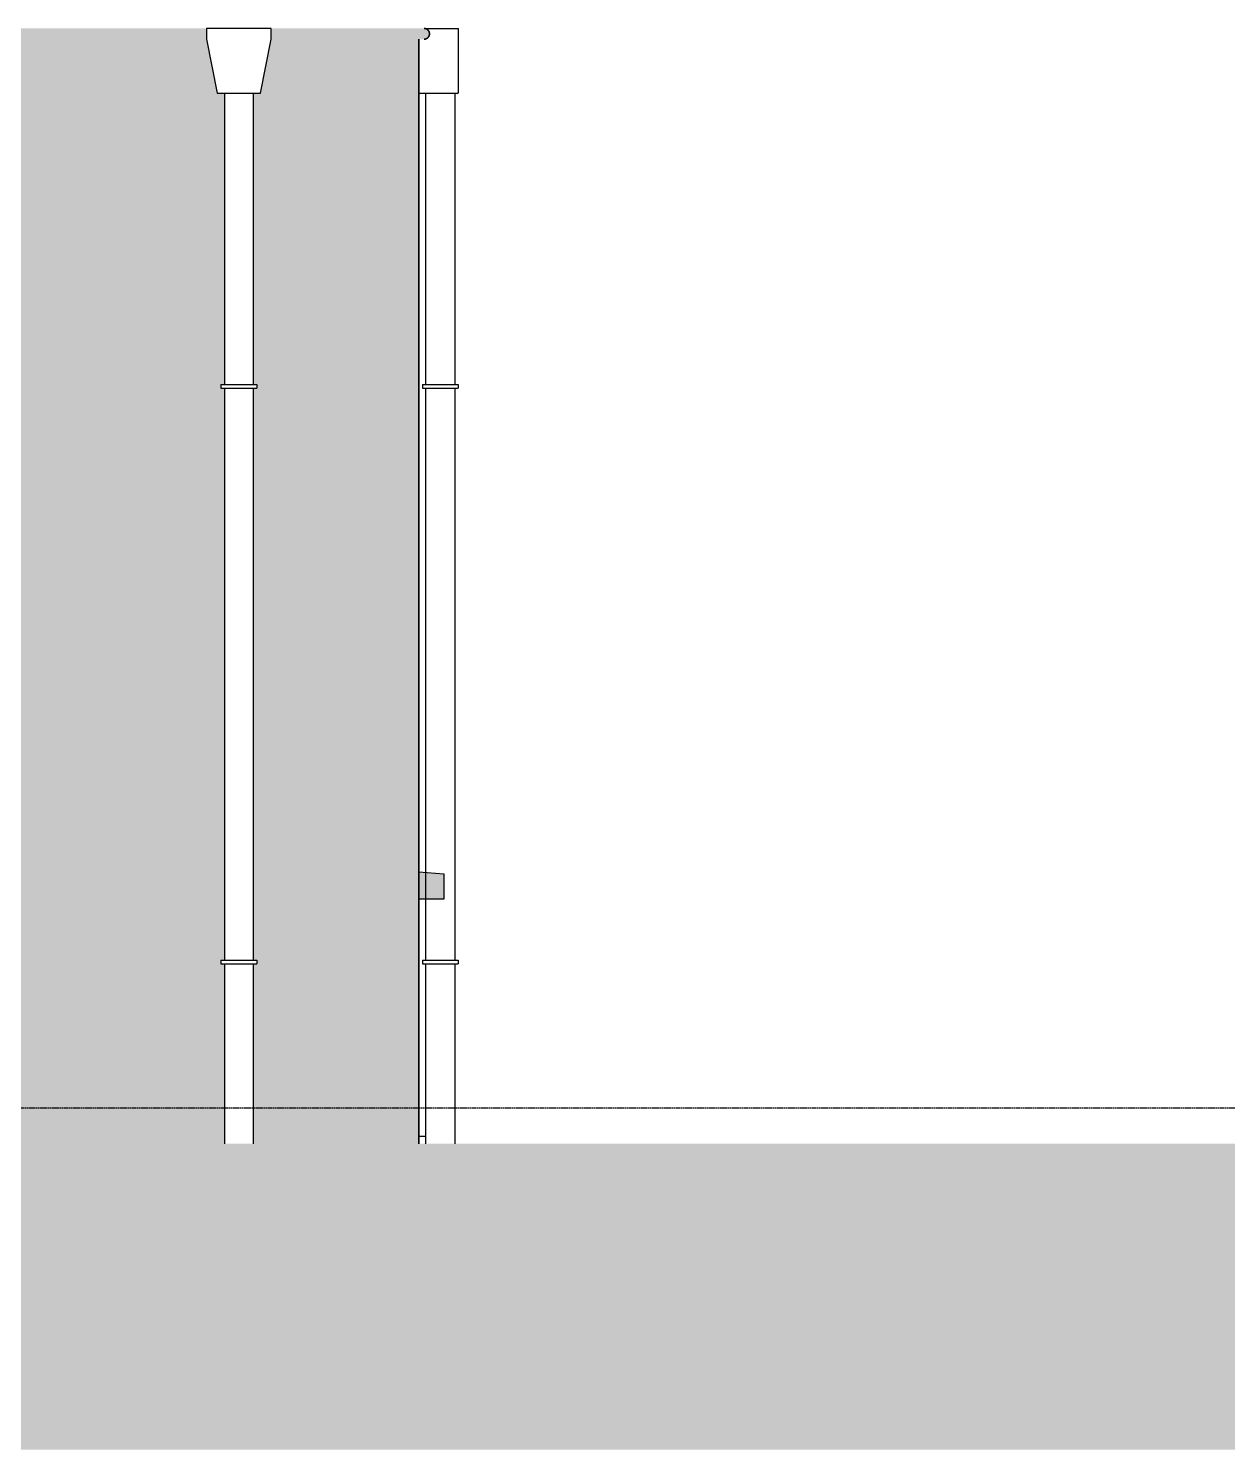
# Model space of a CAD drawing. Header units: millimetres. Extents: x -245 to 49755, y -245 to 41806.
# Drawn here: x 34017 to 35683, y 29037 to 31012 of the extents above; entities that cross this region are included whole.
import ezdxf

# ---------------------------------------------------------------- set-up
doc = ezdxf.new("R2010")
doc.units = ezdxf.units.MM
doc.linetypes.add('PUNKT2_S9', pattern=[1, 0, -1])
doc.linetypes.add('VERDECKT2_S2', pattern=[2.7, 2, -0.7])
doc.layers.add('Standard', color=7, linetype='Continuous', lineweight=25)

msp = doc.modelspace()

# ---------------------------------------------------------------- hatches: boundary and pattern name
at = {"layer": 'Standard', "linetype": 'PUNKT2_S9', "lineweight": 25}
for color, points in [(251, [(30804.2, 31012), (34264.2, 31012), (34264.2, 31012), (30804.2, 31012)]), (251, [(30804.2, 31011.9), (34264.2, 31011.9), (34264.2, 31012), (30804.2, 31012)]), (251, [(30804.2, 31011.8), (34264.2, 31011.8), (34264.2, 31011.9), (30804.2, 31011.9)]), (251, [(30804.2, 31011.7), (34264.2, 31011.7), (34264.2, 31011.8), (30804.2, 31011.8)]), (251, [(30804.2, 31011.6), (34264.2, 31011.6), (34264.2, 31011.7), (30804.2, 31011.7)]), (251, [(30804.2, 31011.4), (34264.2, 31011.4), (34264.2, 31011.6), (30804.2, 31011.6)]), (251, [(30804.2, 31011.2), (34264.2, 31011.2), (34264.2, 31011.4), (30804.2, 31011.4)]), (251, [(30804.2, 31011.1), (34264.2, 31011.1), (34264.2, 31011.2), (30804.2, 31011.2)]), (251, [(30804.2, 31010.9), (34264.2, 31010.9), (34264.2, 31011.1), (30804.2, 31011.1)]), (49, [(30804.2, 31010.6), (34264.2, 31010.6), (34264.2, 31010.9), (30804.2, 31010.9)]), (250, [(30804.2, 31010.4), (34264.2, 31010.4), (34264.2, 31010.6), (30804.2, 31010.6)]), (250, [(30804.2, 31010.1), (34264.2, 31010.1), (34264.2, 31010.4), (30804.2, 31010.4)]), (250, [(30804.2, 31009.9), (34264.2, 31009.9), (34264.2, 31010.1), (30804.2, 31010.1)]), (250, [(30804.2, 31009.6), (34264.2, 31009.6), (34264.2, 31009.9), (30804.2, 31009.9)]), (250, [(30804.2, 31009.3), (34264.2, 31009.3), (34264.2, 31009.6), (30804.2, 31009.6)]), (250, [(30804.2, 31009), (34264.2, 31009), (34264.2, 31009.3), (30804.2, 31009.3)]), (250, [(30804.2, 31008.6), (34264.2, 31008.6), (34264.2, 31009), (30804.2, 31009)]), (250, [(30804.2, 31008.3), (34264.2, 31008.3), (34264.2, 31008.6), (30804.2, 31008.6)]), (250, [(30804.2, 31008), (34264.2, 31008), (34264.2, 31008.3), (30804.2, 31008.3)]), (250, [(30804.2, 31007.6), (34264.2, 31007.6), (34264.2, 31008), (30804.2, 31008)]), (250, [(30804.2, 31007.2), (34264.2, 31007.2), (34264.2, 31007.6), (30804.2, 31007.6)]), (8, [(34566.7, 31012.1), (34354.2, 31012.1), (34567.1, 31012.1)]), (8, [(34567.1, 31012.1), (34354.2, 31012.1), (34567.4, 31012)]), (251, [(34567.4, 31012), (34354.2, 31012), (34354.2, 31012), (34567.8, 31012)]), (251, [(34567.8, 31012), (34354.2, 31012), (34354.2, 31011.9), (34568.2, 31011.9)]), (251, [(34568.2, 31011.9), (34354.2, 31011.9), (34354.2, 31011.8), (34568.6, 31011.8)]), (251, [(34568.6, 31011.8), (34354.2, 31011.8), (34354.2, 31011.7), (34569, 31011.7)]), (251, [(34569, 31011.7), (34354.2, 31011.7), (34354.2, 31011.6), (34569.3, 31011.6)]), (251, [(34569.3, 31011.6), (34354.2, 31011.6), (34354.2, 31011.4), (34569.7, 31011.4)]), (251, [(34569.7, 31011.4), (34354.2, 31011.4), (34354.2, 31011.2), (34570.1, 31011.2)]), (251, [(34570.1, 31011.2), (34354.2, 31011.2), (34354.2, 31011.1), (34570.4, 31011.1)]), (251, [(34570.4, 31011.1), (34354.2, 31011.1), (34354.2, 31010.9), (34570.7, 31010.9)]), (49, [(34570.7, 31010.9), (34354.2, 31010.9), (34354.2, 31010.6), (34571.1, 31010.6)]), (250, [(34571.1, 31010.6), (34354.2, 31010.6), (34354.2, 31010.4), (34571.4, 31010.4)]), (250, [(34571.4, 31010.4), (34354.2, 31010.4), (34354.2, 31010.1), (34571.7, 31010.1)]), (250, [(34571.7, 31010.1), (34354.2, 31010.1), (34354.2, 31009.9), (34572, 31009.9)]), (250, [(34572, 31009.9), (34354.2, 31009.9), (34354.2, 31009.6), (34572.2, 31009.6)]), (250, [(34572.2, 31009.6), (34354.2, 31009.6), (34354.2, 31009.3), (34572.5, 31009.3)]), (250, [(34572.5, 31009.3), (34354.2, 31009.3), (34354.2, 31009), (34572.7, 31009)]), (250, [(34572.7, 31009), (34354.2, 31009), (34354.2, 31008.6), (34572.9, 31008.6)]), (250, [(34572.9, 31008.6), (34354.2, 31008.6), (34354.2, 31008.3), (34573.2, 31008.3)]), (250, [(34573.2, 31008.3), (34354.2, 31008.3), (34354.2, 31008), (34573.3, 31008)]), (250, [(34573.3, 31008), (34354.2, 31008), (34354.2, 31007.6), (34573.5, 31007.6)]), (250, [(34573.5, 31007.6), (34354.2, 31007.6), (34354.2, 31007.2), (34573.7, 31007.2)]), (250, [(30804.2, 31006.9), (34264.2, 31006.9), (34264.2, 31007.2), (30804.2, 31007.2)]), (250, [(30804.2, 31006.5), (34264.2, 31006.5), (34264.2, 31006.9), (30804.2, 31006.9)]), (250, [(30804.2, 31006.1), (34264.2, 31006.1), (34264.2, 31006.5), (30804.2, 31006.5)]), (250, [(30804.2, 31005.7), (34264.2, 31005.7), (34264.2, 31006.1), (30804.2, 31006.1)]), (250, [(30804.2, 31005.3), (34264.2, 31005.3), (34264.2, 31005.7), (30804.2, 31005.7)]), (250, [(30804.2, 31005), (34264.2, 31005), (34264.2, 31005.3), (30804.2, 31005.3)]), (250, [(30804.2, 31004.6), (34264.2, 31004.6), (34264.2, 31005), (30804.2, 31005)]), (250, [(30804.2, 31004.2), (34264.2, 31004.2), (34264.2, 31004.6), (30804.2, 31004.6)]), (250, [(30804.2, 31003.8), (34264.2, 31003.8), (34264.2, 31004.2), (30804.2, 31004.2)]), (250, [(30804.2, 31003.4), (34264.2, 31003.4), (34264.2, 31003.8), (30804.2, 31003.8)]), (250, [(30804.2, 31003), (34264.2, 31003), (34264.2, 31003.4), (30804.2, 31003.4)]), (250, [(30804.2, 31002.6), (34264.2, 31002.6), (34264.2, 31003), (30804.2, 31003)]), (250, [(30804.2, 31002.2), (34264.2, 31002.2), (34264.2, 31002.6), (30804.2, 31002.6)]), (250, [(30804.2, 31001.9), (34264.2, 31001.9), (34264.2, 31002.2), (30804.2, 31002.2)]), (250, [(30804.2, 31001.5), (34264.2, 31001.5), (34264.2, 31001.9), (30804.2, 31001.9)]), (250, [(30804.2, 31001.2), (34264.2, 31001.2), (34264.2, 31001.5), (30804.2, 31001.5)]), (250, [(30804.2, 31000.8), (34264.2, 31000.8), (34264.2, 31001.2), (30804.2, 31001.2)]), (250, [(30804.2, 31000.5), (34264.2, 31000.5), (34264.2, 31000.8), (30804.2, 31000.8)]), (250, [(30804.2, 31000.2), (34264.2, 31000.2), (34264.2, 31000.5), (30804.2, 31000.5)]), (250, [(30804.2, 30999.8), (34264.2, 30999.8), (34264.2, 31000.2), (30804.2, 31000.2)]), (250, [(30804.2, 30999.5), (34264.2, 30999.5), (34264.2, 30999.8), (30804.2, 30999.8)]), (250, [(30804.2, 30999.3), (34264.2, 30999.3), (34264.2, 30999.5), (30804.2, 30999.5)]), (250, [(30804.2, 30999), (34264.2, 30999), (34264.2, 30999.3), (30804.2, 30999.3)]), (250, [(30804.2, 30998.7), (34264.2, 30998.7), (34264.2, 30999), (30804.2, 30999)]), (250, [(30804.2, 30998.5), (34264.2, 30998.5), (34264.2, 30998.7), (30804.2, 30998.7)]), (250, [(30804.2, 30998.3), (34264.2, 30998.3), (34264.2, 30998.5), (30804.2, 30998.5)]), (250, [(30804.2, 30998.1), (34264.2, 30998.1), (34264.2, 30998.3), (30804.2, 30998.3)]), (250, [(30804.2, 30997.9), (34264.2, 30997.9), (34264.2, 30998.1), (30804.2, 30998.1)]), (250, [(30804.2, 30997.7), (34264.2, 30997.7), (34264.2, 30997.9), (30804.2, 30997.9)]), (250, [(30804.2, 30997.6), (34264.2, 30997.6), (34264.2, 30997.7), (30804.2, 30997.7)]), (250, [(30804.2, 30997.4), (34264.2, 30997.4), (34264.2, 30997.6), (30804.2, 30997.6)]), (250, [(30804.2, 30997.3), (34264.2, 30997.3), (34264.2, 30997.4), (30804.2, 30997.4)]), (250, [(30804.2, 30997.2), (34264.2, 30997.2), (34264.2, 30997.3), (30804.2, 30997.3)]), (250, [(30804.2, 30997.1), (34264.2, 30997.1), (34264.2, 30997.2), (30804.2, 30997.2)]), (250, [(30804.2, 30997.2), (34264.2, 30997.2), (34264.2, 30997.2), (30804.2, 30997.2)]), (250, [(34573.7, 31007.2), (34354.2, 31007.2), (34354.2, 31006.9), (34573.8, 31006.9)]), (250, [(34573.8, 31006.9), (34354.2, 31006.9), (34354.2, 31006.5), (34573.9, 31006.5)]), (250, [(34573.9, 31006.5), (34354.2, 31006.5), (34354.2, 31006.1), (34574, 31006.1)]), (250, [(34574, 31006.1), (34354.2, 31006.1), (34354.2, 31005.7), (34574.1, 31005.7)]), (250, [(34574.1, 31005.7), (34354.2, 31005.7), (34354.2, 31005.3), (34574.1, 31005.3)]), (250, [(34574.1, 31005.3), (34354.2, 31005.3), (34354.2, 31005), (34574.1, 31005)]), (250, [(34574.1, 31005), (34354.2, 31005), (34354.2, 31004.6), (34574.2, 31004.6)]), (250, [(34574.2, 31004.6), (34354.2, 31004.6), (34354.2, 31004.2), (34574.1, 31004.2)]), (250, [(34574.1, 31004.2), (34354.2, 31004.2), (34354.2, 31003.8), (34574.1, 31003.8)]), (250, [(34574.1, 31003.8), (34354.2, 31003.8), (34354.2, 31003.4), (34574.1, 31003.4)]), (250, [(34574.1, 31003.4), (34354.2, 31003.4), (34354.2, 31003), (34574, 31003)]), (250, [(34574, 31003), (34354.2, 31003), (34354.2, 31002.6), (34573.9, 31002.6)]), (250, [(34573.9, 31002.6), (34354.2, 31002.6), (34354.2, 31002.2), (34573.8, 31002.2)]), (250, [(34573.8, 31002.2), (34354.2, 31002.2), (34354.2, 31001.9), (34573.7, 31001.9)]), (250, [(34573.7, 31001.9), (34354.2, 31001.9), (34354.2, 31001.5), (34573.5, 31001.5)]), (250, [(34573.5, 31001.5), (34354.2, 31001.5), (34354.2, 31001.2), (34573.3, 31001.2)]), (250, [(34573.3, 31001.2), (34354.2, 31001.2), (34354.2, 31000.8), (34573.2, 31000.8)]), (250, [(34573.2, 31000.8), (34354.2, 31000.8), (34354.2, 31000.5), (34572.9, 31000.5)]), (250, [(34572.9, 31000.5), (34354.2, 31000.5), (34354.2, 31000.2), (34572.7, 31000.2)]), (250, [(34572.7, 31000.2), (34354.2, 31000.2), (34354.2, 30999.8), (34572.5, 30999.8)]), (250, [(34572.5, 30999.8), (34354.2, 30999.8), (34354.2, 30999.5), (34572.2, 30999.5)]), (250, [(34572.2, 30999.5), (34354.2, 30999.5), (34354.2, 30999.3), (34572, 30999.3)]), (250, [(34572, 30999.3), (34354.2, 30999.3), (34354.2, 30999), (34571.7, 30999)]), (250, [(34571.7, 30999), (34354.2, 30999), (34354.2, 30998.7), (34571.4, 30998.7)]), (250, [(34571.4, 30998.7), (34354.2, 30998.7), (34354.2, 30998.5), (34571.1, 30998.5)]), (250, [(34571.1, 30998.5), (34354.2, 30998.5), (34354.2, 30998.3), (34570.7, 30998.3)]), (250, [(34570.7, 30998.3), (34354.2, 30998.3), (34354.2, 30998.1), (34570.4, 30998.1)]), (250, [(34570.4, 30998.1), (34354.2, 30998.1), (34354.2, 30997.9), (34570.1, 30997.9)]), (250, [(34570.1, 30997.9), (34354.2, 30997.9), (34354.2, 30997.7), (34569.7, 30997.7)]), (250, [(34569.7, 30997.7), (34354.2, 30997.7), (34354.2, 30997.6), (34569.3, 30997.6)]), (250, [(34569.3, 30997.6), (34354.2, 30997.6), (34354.2, 30997.4), (34569, 30997.4)]), (250, [(34569, 30997.4), (34354.2, 30997.4), (34354.2, 30997.3), (34568.6, 30997.3)]), (250, [(34568.6, 30997.3), (34354.2, 30997.3), (34354.2, 30997.2), (34568.2, 30997.2)]), (250, [(34567.8, 30997.2), (34354.2, 30997.2), (34354.2, 30997.1), (34567.4, 30997.1)]), (250, [(34568.2, 30997.2), (34354.2, 30997.2), (34354.2, 30997.2), (34567.8, 30997.2)]), (250, [(34567.1, 30997.1), (34354.2, 30997.1), (34566.7, 30997.1)]), (250, [(34567.4, 30997.1), (34354.2, 30997.1), (34567.1, 30997.1)])]:
    msp.add_hatch(color=color, dxfattribs=at).paths.add_polyline_path(points)
h = msp.add_hatch(color=251, dxfattribs=at)
h.paths.add_polyline_path([(34559.2, 30998.5), (34354.2, 30998.5), (34354.2, 30997.1), (34339.2, 30922.1), (34329.1, 30922.1), (34329.1, 30517.1), (34334.1, 30517.1), (34334.1, 30512.1), (34329.1, 30512.1), (34329.1, 29717.1), (34334.1, 29717.1), (34334.1, 29712.1), (34329.1, 29712.1), (34329.1, 29462.1), (34559.2, 29462.1)])
h.paths.add_polyline_path([(34264.2, 30997.1), (34264.2, 30998.5), (30804.2, 30998.5), (30804.2, 30997.1), (30789.2, 30922.1), (30779.2, 30922.1), (30779.2, 30517.1), (30784.2, 30517.1), (30784.2, 30512.1), (30779.2, 30512.1), (30779.2, 29717.1), (30784.2, 29717.1), (30784.2, 29712.1), (30779.2, 29712.1), (30779.2, 29462.1), (34289.1, 29462.1), (34289.1, 29712.1), (34284.1, 29712.1), (34284.1, 29717.1), (34289.1, 29717.1), (34289.1, 30512.1), (34284.1, 30512.1), (34284.1, 30517.1), (34289.1, 30517.1), (34289.1, 30922.1), (34279.2, 30922.1)])
h.paths.add_polyline_path([(30951.5, 29512.1), (30951.5, 30712.1), (31468.5, 30712.1), (31468.5, 29512.1)], flags=16)
h.paths.add_polyline_path([(34004.2, 29512.1), (32604.2, 29512.1), (32604.2, 30712.1), (34004.2, 30712.1)], flags=16)
msp.add_hatch(color=250, dxfattribs=at).paths.add_polyline_path([(34594.2, 29837.1), (34594.2, 29802.1), (34559.2, 29802.1), (34559.2, 29839.8)], flags=16)
at = {"layer": 'Standard', "linetype": 'PUNKT2_S9', "lineweight": -3}
h = msp.add_hatch(color=0, dxfattribs=at)
h.paths.add_polyline_path([(29369.3, 29271.5), (29383.8, 29274.1), (29391.2, 29278.6), (29396.8, 29285.8), (29400.2, 29294.9), (29401.5, 29306.4), (29399.9, 29319), (29395.2, 29328.7), (29387.9, 29335.9), (29377.9, 29339.6), (29366.6, 29340.4), (29344.1, 29340.5), (29308, 29340.5), (29308, 29270.7), (29342.2, 29270.7)])
h.paths.add_polyline_path([(28217.8, 29220.9), (28280.3, 29220.9), (28248.7, 29322.9)])
h.paths.add_polyline_path([(35759.2, 29462.1), (23959.2, 29462.1), (23959.2, 29037.1), (35759.2, 29037.1)])
h.paths.add_polyline_path([(30544.9, 29158.4), (30544.9, 29112.1), (30383.6, 29112.1), (30383.6, 29384.8), (30429.9, 29384.8), (30429.9, 29158.4)], flags=16)
h.paths.add_polyline_path([(30338.8, 29387.1), (30338.8, 29340.5), (30215.1, 29340.5), (30215.1, 29279.6), (30330.2, 29279.6), (30330.2, 29233.2), (30215.1, 29233.2), (30215.1, 29158.4), (30343.1, 29158.4), (30343.1, 29112.1), (30168.8, 29112.1), (30168.8, 29387.1)], flags=16)
h.paths.add_polyline_path([(29982, 29387.1), (30040, 29183.5), (30096.1, 29387.1), (30145.3, 29387.1), (30063.2, 29112.1), (30013.8, 29112.1), (29931.9, 29387.1)], flags=16)
h.paths.add_polyline_path([(29916.1, 29112.1), (29741.8, 29112.1), (29741.8, 29387.1), (29911.7, 29387.1), (29911.7, 29340.5), (29788, 29340.5), (29788, 29279.6), (29903.1, 29279.6), (29903.1, 29233.2), (29788, 29233.2), (29788, 29158.4), (29916.1, 29158.4)], flags=16)
h.paths.add_polyline_path([(29599.4, 29213.2), (29599.4, 29259.5), (29699.1, 29259.5), (29699.1, 29150), (29681.3, 29134), (29656.9, 29120.1), (29629.2, 29110.5), (29601.1, 29107.4), (29567.5, 29111.9), (29538.4, 29125.4), (29514.9, 29147.5), (29498.2, 29177.1), (29488.1, 29212.4), (29484.8, 29250.5), (29488.5, 29291), (29499.8, 29326.8), (29518.2, 29356.3), (29543.7, 29378.1), (29568.4, 29388.4), (29598.6, 29391.7), (29636.6, 29386.3), (29665.2, 29370.2), (29685, 29344.7), (29696.1, 29310.9), (29650.2, 29300.6), (29643.1, 29318.8), (29631.9, 29332.5), (29616.8, 29341.3), (29598.6, 29344.3), (29571.4, 29338.5), (29550.3, 29321.2), (29537, 29292.5), (29532.4, 29252.8), (29537, 29210), (29550.6, 29179.2), (29571.6, 29161), (29598.1, 29154.8), (29612.6, 29156.5), (29627.2, 29161.6), (29640.8, 29169.3), (29652.4, 29178.3), (29652.4, 29213.2)], flags=16)
h.paths.add_polyline_path([(29261.7, 29387.1), (29359.1, 29387.1), (29390.8, 29385.2), (29412.4, 29379.5), (29427.4, 29369.4), (29439.1, 29353.3), (29446.6, 29333), (29449.1, 29310), (29445.4, 29281.6), (29434, 29258.8), (29415.1, 29242.4), (29388.6, 29233.4), (29402.4, 29222.4), (29413.3, 29210.4), (29424.9, 29192.9), (29439.8, 29165.7), (29467.7, 29112.1), (29412.4, 29112.1), (29378.9, 29171.9), (29364, 29198), (29354.6, 29212.3), (29347.8, 29219.4), (29340.7, 29223.7), (29331.1, 29226.1), (29317.4, 29226.9), (29308, 29226.9), (29308, 29112.1), (29261.7, 29112.1)], flags=16)
h.paths.add_polyline_path([(29209.4, 29233.2), (29094.3, 29233.2), (29094.3, 29158.4), (29222.3, 29158.4), (29222.3, 29112.1), (29048, 29112.1), (29048, 29387.1), (29217.9, 29387.1), (29217.9, 29340.5), (29094.3, 29340.5), (29094.3, 29279.6), (29209.4, 29279.6)], flags=16)
h.paths.add_polyline_path([(28836, 29340.5), (28836, 29387.1), (29018.2, 29387.1), (29018.2, 29340.5), (28950.3, 29340.5), (28950.3, 29112.1), (28904, 29112.1), (28904, 29340.5)], flags=16)
h.paths.add_polyline_path([(28804.6, 29112.1), (28758.3, 29112.1), (28758.3, 29232.3), (28667.7, 29232.3), (28667.7, 29112.1), (28621.4, 29112.1), (28621.4, 29387.1), (28667.7, 29387.1), (28667.7, 29278.8), (28758.3, 29278.8), (28758.3, 29387.1), (28804.6, 29387.1)], flags=16)
h.paths.add_polyline_path([(28444.8, 29116.7), (28411.3, 29144.7), (28389.3, 29189.2), (28381.9, 29247.1), (28389.3, 29308.1), (28411.5, 29353.6), (28445.7, 29382.2), (28489.2, 29391.7), (28527.3, 29384.3), (28557.5, 29361.9), (28571.1, 29340.4), (28580.9, 29311.3), (28535.1, 29298.1), (28528.9, 29317.3), (28518.1, 29331.9), (28503.8, 29341.1), (28486.8, 29344.3), (28463.7, 29338.8), (28445.4, 29322.3), (28433.5, 29293.7), (28429.6, 29251.3), (28433.5, 29206.6), (28445.3, 29177), (28463.2, 29160.3), (28485.9, 29154.8), (28503.1, 29158.4), (28517.6, 29168.9), (28529, 29186.9), (28536.7, 29213.2), (28581.5, 29196.1), (28567.8, 29156.9), (28547.2, 29129.1), (28520, 29112.8), (28486.4, 29107.4)], flags=16)
h.paths.add_polyline_path([(28315.2, 29112.1), (28295.2, 29174.5), (28203.6, 29174.5), (28184.6, 29112.1), (28135.6, 29112.1), (28224.8, 29387.1), (28273.8, 29387.1), (28365.5, 29112.1)], flags=16)

# ---------------------------------------------------------------- linework, layer by layer
at = {"layer": 'Standard', "color": 7, "linetype": 'Continuous', "lineweight": -3}
for p, q in [((34264.2, 31012.1), (34264.2, 30997.1)), ((34354.2, 31012.1), (34264.2, 31012.1)), ((34354.2, 30997.1), (34354.2, 31012.1)), ((34566.7, 31012.1), (34614.2, 31012.1)), ((34614.2, 31012.1), (34614.2, 30997.1)), ((34264.2, 30997.1), (34279.2, 30922.1)), ((34339.2, 30922.1), (34354.2, 30997.1)), ((34614.2, 30997.1), (34614.2, 30922.1)), ((34279.2, 30922.1), (34339.2, 30922.1)), ((34289.1, 30922.1), (34289.1, 30517.1)), ((34329.1, 30922.1), (34329.1, 30517.1)), ((34559.2, 30922.1), (34614.2, 30922.1)), ((34569.2, 30517.1), (34569.2, 30922.1)), ((34609.2, 30922.1), (34609.2, 30517.1)), ((34284.1, 30517.1), (34284.1, 30512.1)), ((34284.2, 30517.1), (34284.2, 30517.1)), ((34284.2, 30517.1), (34284.4, 30517.1)), ((34284.4, 30517.1), (34284.5, 30517.1)), ((34284.5, 30517.1), (34284.7, 30517.1)), ((34284.7, 30517.1), (34285, 30517.1)), ((34285, 30517.1), (34285.3, 30517.1)), ((34285.3, 30517.1), (34285.7, 30517.1)), ((34285.7, 30517.1), (34286, 30517.1)), ((34286, 30517.1), (34286.5, 30517.1)), ((34286.5, 30517.1), (34287, 30517.1)), ((34287, 30517.1), (34287.5, 30517.1)), ((34287.5, 30517.1), (34288.1, 30517.1)), ((34288.1, 30517.1), (34288.7, 30517.1)), ((34288.7, 30517.1), (34289.3, 30517.1)), ((34289.3, 30517.1), (34290, 30517.1)), ((34290, 30517.1), (34290.7, 30517.1)), ((34290.7, 30517.1), (34291.5, 30517.1)), ((34291.5, 30517.1), (34292.3, 30517.1)), ((34292.3, 30517.1), (34293.1, 30517.1)), ((34293.1, 30517.1), (34293.9, 30517.1)), ((34293.9, 30517.1), (34294.8, 30517.1)), ((34294.8, 30517.1), (34295.7, 30517.1)), ((34295.7, 30517.1), (34296.6, 30517.1)), ((34296.6, 30517.1), (34297.6, 30517.1)), ((34297.6, 30517.1), (34298.6, 30517.1)), ((34298.6, 30517.1), (34299.6, 30517.1)), ((34299.6, 30517.1), (34300.6, 30517.1)), ((34300.6, 30517.1), (34301.6, 30517.1)), ((34301.6, 30517.1), (34302.7, 30517.1)), ((34302.7, 30517.1), (34303.7, 30517.1)), ((34303.7, 30517.1), (34304.8, 30517.1)), ((34304.8, 30517.1), (34305.9, 30517.1)), ((34305.9, 30517.1), (34307, 30517.1)), ((34307, 30517.1), (34308.1, 30517.1)), ((34308.1, 30517.1), (34309.1, 30517.1)), ((34309.1, 30517.1), (34310.2, 30517.1)), ((34310.2, 30517.1), (34311.3, 30517.1)), ((34311.3, 30517.1), (34312.4, 30517.1)), ((34312.4, 30517.1), (34313.5, 30517.1)), ((34313.5, 30517.1), (34314.6, 30517.1)), ((34314.6, 30517.1), (34315.6, 30517.1)), ((34315.6, 30517.1), (34316.7, 30517.1)), ((34316.7, 30517.1), (34317.7, 30517.1)), ((34317.7, 30517.1), (34318.7, 30517.1)), ((34318.7, 30517.1), (34319.7, 30517.1)), ((34319.7, 30517.1), (34320.7, 30517.1)), ((34320.7, 30517.1), (34321.6, 30517.1)), ((34321.6, 30517.1), (34322.6, 30517.1)), ((34322.6, 30517.1), (34323.5, 30517.1)), ((34323.5, 30517.1), (34324.4, 30517.1)), ((34324.4, 30517.1), (34325.2, 30517.1)), ((34325.2, 30517.1), (34326, 30517.1)), ((34326, 30517.1), (34326.8, 30517.1)), ((34326.8, 30517.1), (34327.6, 30517.1)), ((34327.6, 30517.1), (34328.3, 30517.1)), ((34328.3, 30517.1), (34329, 30517.1)), ((34329, 30517.1), (34329.6, 30517.1)), ((34329.6, 30517.1), (34330.2, 30517.1)), ((34330.2, 30517.1), (34330.8, 30517.1)), ((34330.8, 30517.1), (34331.3, 30517.1)), ((34331.3, 30517.1), (34331.8, 30517.1)), ((34331.8, 30517.1), (34332.2, 30517.1)), ((34332.2, 30517.1), (34332.6, 30517.1)), ((34332.6, 30517.1), (34333, 30517.1)), ((34333, 30517.1), (34333.3, 30517.1)), ((34333.3, 30517.1), (34333.6, 30517.1)), ((34333.6, 30517.1), (34333.8, 30517.1)), ((34333.8, 30517.1), (34333.9, 30517.1)), ((34333.9, 30517.1), (34334, 30517.1)), ((34334, 30517.1), (34334.1, 30517.1)), ((34334.1, 30517.1), (34334.1, 30512.1)), ((34564.2, 30517.1), (34564.2, 30512.1)), ((34564.2, 30517.1), (34564.3, 30517.1)), ((34564.3, 30517.1), (34564.4, 30517.1)), ((34564.4, 30517.1), (34564.5, 30517.1)), ((34564.5, 30517.1), (34564.8, 30517.1)), ((34564.8, 30517.1), (34565, 30517.1)), ((34565, 30517.1), (34565.3, 30517.1)), ((34565.3, 30517.1), (34565.7, 30517.1)), ((34565.7, 30517.1), (34566.1, 30517.1)), ((34566.1, 30517.1), (34566.5, 30517.1)), ((34566.5, 30517.1), (34567, 30517.1)), ((34567, 30517.1), (34567.5, 30517.1)), ((34567.5, 30517.1), (34568.1, 30517.1)), ((34568.1, 30517.1), (34568.7, 30517.1)), ((34568.7, 30517.1), (34569.3, 30517.1)), ((34569.3, 30517.1), (34570, 30517.1)), ((34570, 30517.1), (34570.7, 30517.1)), ((34570.7, 30517.1), (34571.5, 30517.1)), ((34571.5, 30517.1), (34572.3, 30517.1)), ((34572.3, 30517.1), (34573.1, 30517.1)), ((34573.1, 30517.1), (34573.9, 30517.1)), ((34573.9, 30517.1), (34574.8, 30517.1)), ((34574.8, 30517.1), (34575.7, 30517.1)), ((34575.7, 30517.1), (34576.7, 30517.1)), ((34576.7, 30517.1), (34577.6, 30517.1)), ((34577.6, 30517.1), (34578.6, 30517.1)), ((34578.6, 30517.1), (34579.6, 30517.1)), ((34579.6, 30517.1), (34580.6, 30517.1)), ((34580.6, 30517.1), (34581.6, 30517.1)), ((34581.6, 30517.1), (34582.7, 30517.1)), ((34582.7, 30517.1), (34583.7, 30517.1)), ((34583.7, 30517.1), (34584.8, 30517.1)), ((34584.8, 30517.1), (34585.9, 30517.1)), ((34585.9, 30517.1), (34587, 30517.1)), ((34587, 30517.1), (34588.1, 30517.1)), ((34588.1, 30517.1), (34589.2, 30517.1)), ((34589.2, 30517.1), (34590.2, 30517.1)), ((34590.2, 30517.1), (34591.3, 30517.1)), ((34591.3, 30517.1), (34592.4, 30517.1)), ((34592.4, 30517.1), (34593.5, 30517.1)), ((34593.5, 30517.1), (34594.6, 30517.1)), ((34594.6, 30517.1), (34595.6, 30517.1)), ((34595.6, 30517.1), (34596.7, 30517.1)), ((34596.7, 30517.1), (34597.7, 30517.1)), ((34597.7, 30517.1), (34598.7, 30517.1)), ((34598.7, 30517.1), (34599.7, 30517.1)), ((34599.7, 30517.1), (34600.7, 30517.1)), ((34600.7, 30517.1), (34601.7, 30517.1)), ((34601.7, 30517.1), (34602.6, 30517.1)), ((34602.6, 30517.1), (34603.5, 30517.1)), ((34603.5, 30517.1), (34604.4, 30517.1)), ((34604.4, 30517.1), (34605.2, 30517.1)), ((34605.2, 30517.1), (34606, 30517.1)), ((34606, 30517.1), (34606.8, 30517.1)), ((34606.8, 30517.1), (34607.6, 30517.1)), ((34607.6, 30517.1), (34608.3, 30517.1)), ((34608.3, 30517.1), (34609, 30517.1)), ((34609, 30517.1), (34609.6, 30517.1)), ((34609.6, 30517.1), (34610.2, 30517.1)), ((34610.2, 30517.1), (34610.8, 30517.1)), ((34610.8, 30517.1), (34611.3, 30517.1)), ((34611.3, 30517.1), (34611.8, 30517.1)), ((34611.8, 30517.1), (34612.3, 30517.1)), ((34612.3, 30517.1), (34612.7, 30517.1)), ((34612.7, 30517.1), (34613, 30517.1)), ((34613, 30517.1), (34613.3, 30517.1)), ((34613.3, 30517.1), (34613.6, 30517.1)), ((34613.6, 30517.1), (34613.8, 30517.1)), ((34613.8, 30517.1), (34613.9, 30517.1)), ((34613.9, 30517.1), (34614.1, 30517.1)), ((34614.1, 30517.1), (34614.1, 30517.1)), ((34614.2, 30517.1), (34614.2, 30512.1)), ((34284.2, 30512.1), (34284.2, 30512.1)), ((34284.2, 30512.1), (34284.4, 30512.1)), ((34284.4, 30512.1), (34284.5, 30512.1)), ((34284.5, 30512.1), (34284.7, 30512.1)), ((34284.7, 30512.1), (34285, 30512.1)), ((34285, 30512.1), (34285.3, 30512.1)), ((34285.3, 30512.1), (34285.7, 30512.1)), ((34285.7, 30512.1), (34286, 30512.1)), ((34286, 30512.1), (34286.5, 30512.1)), ((34286.5, 30512.1), (34287, 30512.1)), ((34287, 30512.1), (34287.5, 30512.1)), ((34287.5, 30512.1), (34288.1, 30512.1)), ((34288.1, 30512.1), (34288.7, 30512.1)), ((34288.7, 30512.1), (34289.3, 30512.1)), ((34289.1, 30512.1), (34289.1, 29717.1)), ((34289.3, 30512.1), (34290, 30512.1)), ((34290, 30512.1), (34290.7, 30512.1)), ((34290.7, 30512.1), (34291.5, 30512.1)), ((34291.5, 30512.1), (34292.3, 30512.1)), ((34292.3, 30512.1), (34293.1, 30512.1)), ((34293.1, 30512.1), (34293.9, 30512.1)), ((34293.9, 30512.1), (34294.8, 30512.1)), ((34294.8, 30512.1), (34295.7, 30512.1)), ((34295.7, 30512.1), (34296.6, 30512.1)), ((34296.6, 30512.1), (34297.6, 30512.1)), ((34297.6, 30512.1), (34298.6, 30512.1)), ((34298.6, 30512.1), (34299.6, 30512.1)), ((34299.6, 30512.1), (34300.6, 30512.1)), ((34300.6, 30512.1), (34301.6, 30512.1)), ((34301.6, 30512.1), (34302.7, 30512.1)), ((34302.7, 30512.1), (34303.7, 30512.1)), ((34303.7, 30512.1), (34304.8, 30512.1)), ((34304.8, 30512.1), (34305.9, 30512.1)), ((34305.9, 30512.1), (34307, 30512.1)), ((34307, 30512.1), (34308.1, 30512.1)), ((34308.1, 30512.1), (34309.1, 30512.1)), ((34309.1, 30512.1), (34310.2, 30512.1)), ((34310.2, 30512.1), (34311.3, 30512.1)), ((34311.3, 30512.1), (34312.4, 30512.1)), ((34312.4, 30512.1), (34313.5, 30512.1)), ((34313.5, 30512.1), (34314.6, 30512.1)), ((34314.6, 30512.1), (34315.6, 30512.1)), ((34315.6, 30512.1), (34316.7, 30512.1)), ((34316.7, 30512.1), (34317.7, 30512.1)), ((34317.7, 30512.1), (34318.7, 30512.1)), ((34318.7, 30512.1), (34319.7, 30512.1)), ((34319.7, 30512.1), (34320.7, 30512.1)), ((34320.7, 30512.1), (34321.6, 30512.1)), ((34321.6, 30512.1), (34322.6, 30512.1)), ((34322.6, 30512.1), (34323.5, 30512.1)), ((34323.5, 30512.1), (34324.4, 30512.1)), ((34324.4, 30512.1), (34325.2, 30512.1)), ((34325.2, 30512.1), (34326, 30512.1)), ((34326, 30512.1), (34326.8, 30512.1)), ((34326.8, 30512.1), (34327.6, 30512.1)), ((34327.6, 30512.1), (34328.3, 30512.1)), ((34328.3, 30512.1), (34329, 30512.1)), ((34329, 30512.1), (34329.6, 30512.1)), ((34329.1, 30512.1), (34329.1, 29717.1)), ((34329.6, 30512.1), (34330.2, 30512.1)), ((34330.2, 30512.1), (34330.8, 30512.1)), ((34330.8, 30512.1), (34331.3, 30512.1)), ((34331.3, 30512.1), (34331.8, 30512.1)), ((34331.8, 30512.1), (34332.2, 30512.1)), ((34332.2, 30512.1), (34332.6, 30512.1)), ((34332.6, 30512.1), (34333, 30512.1)), ((34333, 30512.1), (34333.3, 30512.1)), ((34333.3, 30512.1), (34333.6, 30512.1)), ((34333.6, 30512.1), (34333.8, 30512.1)), ((34333.8, 30512.1), (34333.9, 30512.1)), ((34333.9, 30512.1), (34334, 30512.1)), ((34334, 30512.1), (34334.1, 30512.1)), ((34564.2, 30512.1), (34564.3, 30512.1)), ((34564.3, 30512.1), (34564.4, 30512.1)), ((34564.4, 30512.1), (34564.5, 30512.1)), ((34564.5, 30512.1), (34564.8, 30512.1)), ((34564.8, 30512.1), (34565, 30512.1)), ((34565, 30512.1), (34565.3, 30512.1)), ((34565.3, 30512.1), (34565.7, 30512.1)), ((34565.7, 30512.1), (34566.1, 30512.1)), ((34566.1, 30512.1), (34566.5, 30512.1)), ((34566.5, 30512.1), (34567, 30512.1)), ((34567, 30512.1), (34567.5, 30512.1)), ((34567.5, 30512.1), (34568.1, 30512.1)), ((34568.1, 30512.1), (34568.7, 30512.1)), ((34568.7, 30512.1), (34569.3, 30512.1)), ((34569.2, 29717.1), (34569.2, 30512.1)), ((34569.3, 30512.1), (34570, 30512.1)), ((34570, 30512.1), (34570.7, 30512.1)), ((34570.7, 30512.1), (34571.5, 30512.1)), ((34571.5, 30512.1), (34572.3, 30512.1)), ((34572.3, 30512.1), (34573.1, 30512.1)), ((34573.1, 30512.1), (34573.9, 30512.1)), ((34573.9, 30512.1), (34574.8, 30512.1)), ((34574.8, 30512.1), (34575.7, 30512.1)), ((34575.7, 30512.1), (34576.7, 30512.1)), ((34576.7, 30512.1), (34577.6, 30512.1)), ((34577.6, 30512.1), (34578.6, 30512.1)), ((34578.6, 30512.1), (34579.6, 30512.1)), ((34579.6, 30512.1), (34580.6, 30512.1)), ((34580.6, 30512.1), (34581.6, 30512.1)), ((34581.6, 30512.1), (34582.7, 30512.1)), ((34582.7, 30512.1), (34583.7, 30512.1)), ((34583.7, 30512.1), (34584.8, 30512.1)), ((34584.8, 30512.1), (34585.9, 30512.1)), ((34585.9, 30512.1), (34587, 30512.1)), ((34587, 30512.1), (34588.1, 30512.1)), ((34588.1, 30512.1), (34589.2, 30512.1)), ((34589.2, 30512.1), (34590.2, 30512.1)), ((34590.2, 30512.1), (34591.3, 30512.1)), ((34591.3, 30512.1), (34592.4, 30512.1)), ((34592.4, 30512.1), (34593.5, 30512.1)), ((34593.5, 30512.1), (34594.6, 30512.1)), ((34594.6, 30512.1), (34595.6, 30512.1)), ((34595.6, 30512.1), (34596.7, 30512.1)), ((34596.7, 30512.1), (34597.7, 30512.1)), ((34597.7, 30512.1), (34598.7, 30512.1)), ((34598.7, 30512.1), (34599.7, 30512.1)), ((34599.7, 30512.1), (34600.7, 30512.1)), ((34600.7, 30512.1), (34601.7, 30512.1)), ((34601.7, 30512.1), (34602.6, 30512.1)), ((34602.6, 30512.1), (34603.5, 30512.1)), ((34603.5, 30512.1), (34604.4, 30512.1)), ((34604.4, 30512.1), (34605.2, 30512.1)), ((34605.2, 30512.1), (34606, 30512.1)), ((34606, 30512.1), (34606.8, 30512.1)), ((34606.8, 30512.1), (34607.6, 30512.1)), ((34607.6, 30512.1), (34608.3, 30512.1)), ((34608.3, 30512.1), (34609, 30512.1)), ((34609, 30512.1), (34609.6, 30512.1)), ((34609.2, 30512.1), (34609.2, 29717.1)), ((34609.6, 30512.1), (34610.2, 30512.1)), ((34610.2, 30512.1), (34610.8, 30512.1)), ((34610.8, 30512.1), (34611.3, 30512.1)), ((34611.3, 30512.1), (34611.8, 30512.1)), ((34611.8, 30512.1), (34612.3, 30512.1)), ((34612.3, 30512.1), (34612.7, 30512.1)), ((34612.7, 30512.1), (34613, 30512.1)), ((34613, 30512.1), (34613.3, 30512.1)), ((34613.3, 30512.1), (34613.6, 30512.1)), ((34613.6, 30512.1), (34613.8, 30512.1)), ((34613.8, 30512.1), (34613.9, 30512.1)), ((34613.9, 30512.1), (34614.1, 30512.1)), ((34614.1, 30512.1), (34614.1, 30512.1)), ((34284.1, 29717.1), (34284.1, 29712.1)), ((34284.2, 29717.1), (34284.2, 29717.1)), ((34284.2, 29717.1), (34284.4, 29717.1)), ((34284.2, 29712.1), (34284.2, 29712.1)), ((34284.2, 29712.1), (34284.4, 29712.1)), ((34284.4, 29717.1), (34284.5, 29717.1)), ((34284.4, 29712.1), (34284.5, 29712.1)), ((34284.5, 29717.1), (34284.7, 29717.1)), ((34284.5, 29712.1), (34284.7, 29712.1)), ((34284.7, 29717.1), (34285, 29717.1)), ((34284.7, 29712.1), (34285, 29712.1)), ((34285, 29717.1), (34285.3, 29717.1)), ((34285, 29712.1), (34285.3, 29712.1)), ((34285.3, 29717.1), (34285.7, 29717.1)), ((34285.3, 29712.1), (34285.7, 29712.1)), ((34285.7, 29717.1), (34286, 29717.1)), ((34285.7, 29712.1), (34286, 29712.1)), ((34286, 29717.1), (34286.5, 29717.1)), ((34286, 29712.1), (34286.5, 29712.1)), ((34286.5, 29717.1), (34287, 29717.1)), ((34286.5, 29712.1), (34287, 29712.1)), ((34287, 29717.1), (34287.5, 29717.1)), ((34287, 29712.1), (34287.5, 29712.1)), ((34287.5, 29717.1), (34288.1, 29717.1)), ((34287.5, 29712.1), (34288.1, 29712.1)), ((34288.1, 29717.1), (34288.7, 29717.1)), ((34288.1, 29712.1), (34288.7, 29712.1)), ((34288.7, 29717.1), (34289.3, 29717.1)), ((34288.7, 29712.1), (34289.3, 29712.1)), ((34289.1, 29712.1), (34289.1, 29462.1)), ((34289.3, 29717.1), (34290, 29717.1)), ((34289.3, 29712.1), (34290, 29712.1)), ((34290, 29717.1), (34290.7, 29717.1)), ((34290, 29712.1), (34290.7, 29712.1)), ((34290.7, 29717.1), (34291.5, 29717.1)), ((34290.7, 29712.1), (34291.5, 29712.1)), ((34291.5, 29717.1), (34292.3, 29717.1)), ((34291.5, 29712.1), (34292.3, 29712.1)), ((34292.3, 29717.1), (34293.1, 29717.1)), ((34292.3, 29712.1), (34293.1, 29712.1)), ((34293.1, 29717.1), (34293.9, 29717.1)), ((34293.1, 29712.1), (34293.9, 29712.1)), ((34293.9, 29717.1), (34294.8, 29717.1)), ((34293.9, 29712.1), (34294.8, 29712.1)), ((34294.8, 29717.1), (34295.7, 29717.1)), ((34294.8, 29712.1), (34295.7, 29712.1)), ((34295.7, 29717.1), (34296.6, 29717.1)), ((34295.7, 29712.1), (34296.6, 29712.1)), ((34296.6, 29717.1), (34297.6, 29717.1)), ((34296.6, 29712.1), (34297.6, 29712.1)), ((34297.6, 29717.1), (34298.6, 29717.1)), ((34297.6, 29712.1), (34298.6, 29712.1)), ((34298.6, 29717.1), (34299.6, 29717.1)), ((34298.6, 29712.1), (34299.6, 29712.1)), ((34299.6, 29717.1), (34300.6, 29717.1)), ((34299.6, 29712.1), (34300.6, 29712.1)), ((34300.6, 29717.1), (34301.6, 29717.1)), ((34300.6, 29712.1), (34301.6, 29712.1)), ((34301.6, 29717.1), (34302.7, 29717.1)), ((34301.6, 29712.1), (34302.7, 29712.1)), ((34302.7, 29717.1), (34303.7, 29717.1)), ((34302.7, 29712.1), (34303.7, 29712.1)), ((34303.7, 29717.1), (34304.8, 29717.1)), ((34303.7, 29712.1), (34304.8, 29712.1)), ((34304.8, 29717.1), (34305.9, 29717.1)), ((34304.8, 29712.1), (34305.9, 29712.1)), ((34305.9, 29717.1), (34307, 29717.1)), ((34305.9, 29712.1), (34307, 29712.1)), ((34307, 29717.1), (34308.1, 29717.1)), ((34307, 29712.1), (34308.1, 29712.1)), ((34308.1, 29717.1), (34309.1, 29717.1)), ((34308.1, 29712.1), (34309.1, 29712.1)), ((34309.1, 29717.1), (34310.2, 29717.1)), ((34309.1, 29712.1), (34310.2, 29712.1)), ((34310.2, 29717.1), (34311.3, 29717.1)), ((34310.2, 29712.1), (34311.3, 29712.1)), ((34311.3, 29717.1), (34312.4, 29717.1)), ((34311.3, 29712.1), (34312.4, 29712.1)), ((34312.4, 29717.1), (34313.5, 29717.1)), ((34312.4, 29712.1), (34313.5, 29712.1)), ((34313.5, 29717.1), (34314.6, 29717.1)), ((34313.5, 29712.1), (34314.6, 29712.1)), ((34314.6, 29717.1), (34315.6, 29717.1)), ((34314.6, 29712.1), (34315.6, 29712.1)), ((34315.6, 29717.1), (34316.7, 29717.1)), ((34315.6, 29712.1), (34316.7, 29712.1)), ((34316.7, 29717.1), (34317.7, 29717.1)), ((34316.7, 29712.1), (34317.7, 29712.1)), ((34317.7, 29717.1), (34318.7, 29717.1)), ((34317.7, 29712.1), (34318.7, 29712.1)), ((34318.7, 29717.1), (34319.7, 29717.1)), ((34318.7, 29712.1), (34319.7, 29712.1)), ((34319.7, 29717.1), (34320.7, 29717.1)), ((34319.7, 29712.1), (34320.7, 29712.1)), ((34320.7, 29717.1), (34321.6, 29717.1)), ((34320.7, 29712.1), (34321.6, 29712.1)), ((34321.6, 29717.1), (34322.6, 29717.1)), ((34321.6, 29712.1), (34322.6, 29712.1)), ((34322.6, 29717.1), (34323.5, 29717.1)), ((34322.6, 29712.1), (34323.5, 29712.1)), ((34323.5, 29717.1), (34324.4, 29717.1)), ((34323.5, 29712.1), (34324.4, 29712.1)), ((34324.4, 29717.1), (34325.2, 29717.1)), ((34324.4, 29712.1), (34325.2, 29712.1)), ((34325.2, 29717.1), (34326, 29717.1)), ((34325.2, 29712.1), (34326, 29712.1)), ((34326, 29717.1), (34326.8, 29717.1)), ((34326, 29712.1), (34326.8, 29712.1)), ((34326.8, 29717.1), (34327.6, 29717.1)), ((34326.8, 29712.1), (34327.6, 29712.1)), ((34327.6, 29717.1), (34328.3, 29717.1)), ((34327.6, 29712.1), (34328.3, 29712.1)), ((34328.3, 29717.1), (34329, 29717.1)), ((34328.3, 29712.1), (34329, 29712.1)), ((34329, 29717.1), (34329.6, 29717.1)), ((34329, 29712.1), (34329.6, 29712.1)), ((34329.1, 29712.1), (34329.1, 29462.1)), ((34329.6, 29717.1), (34330.2, 29717.1)), ((34329.6, 29712.1), (34330.2, 29712.1)), ((34330.2, 29717.1), (34330.8, 29717.1)), ((34330.2, 29712.1), (34330.8, 29712.1)), ((34330.8, 29717.1), (34331.3, 29717.1)), ((34330.8, 29712.1), (34331.3, 29712.1)), ((34331.3, 29717.1), (34331.8, 29717.1)), ((34331.3, 29712.1), (34331.8, 29712.1)), ((34331.8, 29717.1), (34332.2, 29717.1)), ((34331.8, 29712.1), (34332.2, 29712.1)), ((34332.2, 29717.1), (34332.6, 29717.1)), ((34332.2, 29712.1), (34332.6, 29712.1)), ((34332.6, 29717.1), (34333, 29717.1)), ((34332.6, 29712.1), (34333, 29712.1)), ((34333, 29717.1), (34333.3, 29717.1)), ((34333, 29712.1), (34333.3, 29712.1)), ((34333.3, 29717.1), (34333.6, 29717.1)), ((34333.3, 29712.1), (34333.6, 29712.1)), ((34333.6, 29717.1), (34333.8, 29717.1)), ((34333.6, 29712.1), (34333.8, 29712.1)), ((34333.8, 29717.1), (34333.9, 29717.1)), ((34333.8, 29712.1), (34333.9, 29712.1)), ((34333.9, 29717.1), (34334, 29717.1)), ((34333.9, 29712.1), (34334, 29712.1)), ((34334, 29717.1), (34334.1, 29717.1)), ((34334, 29712.1), (34334.1, 29712.1)), ((34334.1, 29717.1), (34334.1, 29712.1)), ((34564.2, 29717.1), (34564.2, 29712.1)), ((34564.2, 29717.1), (34564.3, 29717.1)), ((34564.2, 29712.1), (34564.3, 29712.1)), ((34564.3, 29717.1), (34564.4, 29717.1)), ((34564.3, 29712.1), (34564.4, 29712.1)), ((34564.4, 29717.1), (34564.5, 29717.1)), ((34564.4, 29712.1), (34564.5, 29712.1)), ((34564.5, 29717.1), (34564.8, 29717.1)), ((34564.5, 29712.1), (34564.8, 29712.1)), ((34564.8, 29717.1), (34565, 29717.1)), ((34564.8, 29712.1), (34565, 29712.1)), ((34565, 29717.1), (34565.3, 29717.1)), ((34565, 29712.1), (34565.3, 29712.1)), ((34565.3, 29717.1), (34565.7, 29717.1)), ((34565.3, 29712.1), (34565.7, 29712.1)), ((34565.7, 29717.1), (34566.1, 29717.1)), ((34565.7, 29712.1), (34566.1, 29712.1)), ((34566.1, 29717.1), (34566.5, 29717.1)), ((34566.1, 29712.1), (34566.5, 29712.1)), ((34566.5, 29717.1), (34567, 29717.1)), ((34566.5, 29712.1), (34567, 29712.1)), ((34567, 29717.1), (34567.5, 29717.1)), ((34567, 29712.1), (34567.5, 29712.1)), ((34567.5, 29717.1), (34568.1, 29717.1)), ((34567.5, 29712.1), (34568.1, 29712.1)), ((34568.1, 29717.1), (34568.7, 29717.1)), ((34568.1, 29712.1), (34568.7, 29712.1)), ((34568.7, 29717.1), (34569.3, 29717.1)), ((34568.7, 29712.1), (34569.3, 29712.1)), ((34569.2, 29462.1), (34569.2, 29712.1)), ((34569.3, 29717.1), (34570, 29717.1)), ((34569.3, 29712.1), (34570, 29712.1)), ((34570, 29717.1), (34570.7, 29717.1)), ((34570, 29712.1), (34570.7, 29712.1)), ((34570.7, 29717.1), (34571.5, 29717.1)), ((34570.7, 29712.1), (34571.5, 29712.1)), ((34571.5, 29717.1), (34572.3, 29717.1)), ((34571.5, 29712.1), (34572.3, 29712.1)), ((34572.3, 29717.1), (34573.1, 29717.1)), ((34572.3, 29712.1), (34573.1, 29712.1)), ((34573.1, 29717.1), (34573.9, 29717.1)), ((34573.1, 29712.1), (34573.9, 29712.1)), ((34573.9, 29717.1), (34574.8, 29717.1)), ((34573.9, 29712.1), (34574.8, 29712.1)), ((34574.8, 29717.1), (34575.7, 29717.1)), ((34574.8, 29712.1), (34575.7, 29712.1)), ((34575.7, 29717.1), (34576.7, 29717.1)), ((34575.7, 29712.1), (34576.7, 29712.1)), ((34576.7, 29717.1), (34577.6, 29717.1)), ((34576.7, 29712.1), (34577.6, 29712.1)), ((34577.6, 29717.1), (34578.6, 29717.1)), ((34577.6, 29712.1), (34578.6, 29712.1)), ((34578.6, 29717.1), (34579.6, 29717.1)), ((34578.6, 29712.1), (34579.6, 29712.1)), ((34579.6, 29717.1), (34580.6, 29717.1)), ((34579.6, 29712.1), (34580.6, 29712.1)), ((34580.6, 29717.1), (34581.6, 29717.1)), ((34580.6, 29712.1), (34581.6, 29712.1)), ((34581.6, 29717.1), (34582.7, 29717.1)), ((34581.6, 29712.1), (34582.7, 29712.1)), ((34582.7, 29717.1), (34583.7, 29717.1)), ((34582.7, 29712.1), (34583.7, 29712.1)), ((34583.7, 29717.1), (34584.8, 29717.1)), ((34583.7, 29712.1), (34584.8, 29712.1)), ((34584.8, 29717.1), (34585.9, 29717.1)), ((34584.8, 29712.1), (34585.9, 29712.1)), ((34585.9, 29717.1), (34587, 29717.1)), ((34585.9, 29712.1), (34587, 29712.1)), ((34587, 29717.1), (34588.1, 29717.1)), ((34587, 29712.1), (34588.1, 29712.1)), ((34588.1, 29717.1), (34589.2, 29717.1)), ((34588.1, 29712.1), (34589.2, 29712.1)), ((34589.2, 29717.1), (34590.2, 29717.1)), ((34589.2, 29712.1), (34590.2, 29712.1)), ((34590.2, 29717.1), (34591.3, 29717.1)), ((34590.2, 29712.1), (34591.3, 29712.1)), ((34591.3, 29717.1), (34592.4, 29717.1)), ((34591.3, 29712.1), (34592.4, 29712.1)), ((34592.4, 29717.1), (34593.5, 29717.1)), ((34592.4, 29712.1), (34593.5, 29712.1)), ((34593.5, 29717.1), (34594.6, 29717.1)), ((34593.5, 29712.1), (34594.6, 29712.1)), ((34594.6, 29717.1), (34595.6, 29717.1)), ((34594.6, 29712.1), (34595.6, 29712.1)), ((34595.6, 29717.1), (34596.7, 29717.1)), ((34595.6, 29712.1), (34596.7, 29712.1)), ((34596.7, 29717.1), (34597.7, 29717.1)), ((34596.7, 29712.1), (34597.7, 29712.1)), ((34597.7, 29717.1), (34598.7, 29717.1)), ((34597.7, 29712.1), (34598.7, 29712.1)), ((34598.7, 29717.1), (34599.7, 29717.1)), ((34598.7, 29712.1), (34599.7, 29712.1)), ((34599.7, 29717.1), (34600.7, 29717.1)), ((34599.7, 29712.1), (34600.7, 29712.1)), ((34600.7, 29717.1), (34601.7, 29717.1)), ((34600.7, 29712.1), (34601.7, 29712.1)), ((34601.7, 29717.1), (34602.6, 29717.1)), ((34601.7, 29712.1), (34602.6, 29712.1)), ((34602.6, 29717.1), (34603.5, 29717.1)), ((34602.6, 29712.1), (34603.5, 29712.1)), ((34603.5, 29717.1), (34604.4, 29717.1)), ((34603.5, 29712.1), (34604.4, 29712.1)), ((34604.4, 29717.1), (34605.2, 29717.1)), ((34604.4, 29712.1), (34605.2, 29712.1)), ((34605.2, 29717.1), (34606, 29717.1)), ((34605.2, 29712.1), (34606, 29712.1)), ((34606, 29717.1), (34606.8, 29717.1)), ((34606, 29712.1), (34606.8, 29712.1)), ((34606.8, 29717.1), (34607.6, 29717.1)), ((34606.8, 29712.1), (34607.6, 29712.1)), ((34607.6, 29717.1), (34608.3, 29717.1)), ((34607.6, 29712.1), (34608.3, 29712.1)), ((34608.3, 29717.1), (34609, 29717.1)), ((34608.3, 29712.1), (34609, 29712.1)), ((34609, 29717.1), (34609.6, 29717.1)), ((34609, 29712.1), (34609.6, 29712.1)), ((34609.2, 29712.1), (34609.2, 29462.1)), ((34609.6, 29717.1), (34610.2, 29717.1)), ((34609.6, 29712.1), (34610.2, 29712.1)), ((34610.2, 29717.1), (34610.8, 29717.1)), ((34610.2, 29712.1), (34610.8, 29712.1)), ((34610.8, 29717.1), (34611.3, 29717.1)), ((34610.8, 29712.1), (34611.3, 29712.1)), ((34611.3, 29717.1), (34611.8, 29717.1)), ((34611.3, 29712.1), (34611.8, 29712.1)), ((34611.8, 29717.1), (34612.3, 29717.1)), ((34611.8, 29712.1), (34612.3, 29712.1)), ((34612.3, 29717.1), (34612.7, 29717.1)), ((34612.3, 29712.1), (34612.7, 29712.1)), ((34612.7, 29717.1), (34613, 29717.1)), ((34612.7, 29712.1), (34613, 29712.1)), ((34613, 29717.1), (34613.3, 29717.1)), ((34613, 29712.1), (34613.3, 29712.1)), ((34613.3, 29717.1), (34613.6, 29717.1)), ((34613.3, 29712.1), (34613.6, 29712.1)), ((34613.6, 29717.1), (34613.8, 29717.1)), ((34613.6, 29712.1), (34613.8, 29712.1)), ((34613.8, 29717.1), (34613.9, 29717.1)), ((34613.8, 29712.1), (34613.9, 29712.1)), ((34613.9, 29717.1), (34614.1, 29717.1)), ((34613.9, 29712.1), (34614.1, 29712.1)), ((34614.1, 29717.1), (34614.1, 29717.1)), ((34614.1, 29712.1), (34614.1, 29712.1)), ((34614.2, 29717.1), (34614.2, 29712.1)), ((34569.2, 29472.1), (34559.2, 29472.1))]:
    msp.add_line(p, q, dxfattribs=at)
at = {"layer": 'Standard', "color": 252, "linetype": 'Continuous', "lineweight": -3}
for p, q in [((34566.7, 31012.1), (34567.1, 31012.1)), ((34567.1, 31012.1), (34566.7, 31012.1)), ((34567.1, 31012.1), (34567.4, 31012)), ((34567.4, 31012), (34567.1, 31012.1)), ((34567.4, 31012), (34567.8, 31012)), ((34567.8, 31012), (34567.4, 31012)), ((34567.8, 31012), (34568.2, 31011.9)), ((34568.2, 31011.9), (34567.8, 31012)), ((34568.2, 31011.9), (34568.6, 31011.8)), ((34568.6, 31011.8), (34568.2, 31011.9)), ((34568.6, 31011.8), (34569, 31011.7)), ((34569, 31011.7), (34568.6, 31011.8)), ((34569, 31011.7), (34569.3, 31011.6)), ((34569.3, 31011.6), (34569, 31011.7)), ((34569.3, 31011.6), (34569.7, 31011.4)), ((34569.7, 31011.4), (34569.3, 31011.6)), ((34569.7, 31011.4), (34570.1, 31011.2)), ((34570.1, 31011.2), (34569.7, 31011.4)), ((34570.1, 31011.2), (34570.4, 31011.1)), ((34570.4, 31011.1), (34570.1, 31011.2)), ((34570.4, 31011.1), (34570.7, 31010.9)), ((34570.7, 31010.9), (34570.4, 31011.1)), ((34570.7, 31010.9), (34571.1, 31010.6)), ((34571.1, 31010.6), (34570.7, 31010.9)), ((34571.1, 31010.6), (34571.4, 31010.4)), ((34571.4, 31010.4), (34571.1, 31010.6)), ((34571.4, 31010.4), (34571.7, 31010.1)), ((34571.7, 31010.1), (34571.4, 31010.4)), ((34571.7, 31010.1), (34572, 31009.9)), ((34572, 31009.9), (34571.7, 31010.1)), ((34572, 31009.9), (34572.2, 31009.6)), ((34572.2, 31009.6), (34572, 31009.9)), ((34572.2, 31009.6), (34572.5, 31009.3)), ((34572.5, 31009.3), (34572.2, 31009.6)), ((34572.5, 31009.3), (34572.7, 31009)), ((34572.7, 31009), (34572.5, 31009.3)), ((34572.7, 31009), (34572.9, 31008.6)), ((34572.9, 31008.6), (34572.7, 31009)), ((34572.9, 31008.6), (34573.2, 31008.3)), ((34573.2, 31008.3), (34572.9, 31008.6)), ((34573.2, 31008.3), (34573.3, 31008)), ((34573.3, 31008), (34573.2, 31008.3)), ((34573.3, 31008), (34573.5, 31007.6)), ((34573.5, 31007.6), (34573.3, 31008)), ((34573.5, 31007.6), (34573.7, 31007.2)), ((34573.7, 31007.2), (34573.5, 31007.6)), ((34567.1, 30997.1), (34566.7, 30997.1)), ((34566.7, 30997.1), (34567.1, 30997.1)), ((34567.4, 30997.1), (34567.1, 30997.1)), ((34567.1, 30997.1), (34567.4, 30997.1)), ((34567.8, 30997.2), (34567.4, 30997.1)), ((34567.4, 30997.1), (34567.8, 30997.2)), ((34568.2, 30997.2), (34567.8, 30997.2)), ((34567.8, 30997.2), (34568.2, 30997.2)), ((34568.6, 30997.3), (34568.2, 30997.2)), ((34568.2, 30997.2), (34568.6, 30997.3)), ((34569, 30997.4), (34568.6, 30997.3)), ((34568.6, 30997.3), (34569, 30997.4)), ((34569.3, 30997.6), (34569, 30997.4)), ((34569, 30997.4), (34569.3, 30997.6)), ((34569.7, 30997.7), (34569.3, 30997.6)), ((34569.3, 30997.6), (34569.7, 30997.7)), ((34570.1, 30997.9), (34569.7, 30997.7)), ((34569.7, 30997.7), (34570.1, 30997.9)), ((34570.4, 30998.1), (34570.1, 30997.9)), ((34570.1, 30997.9), (34570.4, 30998.1)), ((34570.7, 30998.3), (34570.4, 30998.1)), ((34570.4, 30998.1), (34570.7, 30998.3)), ((34571.1, 30998.5), (34570.7, 30998.3)), ((34570.7, 30998.3), (34571.1, 30998.5)), ((34571.4, 30998.7), (34571.1, 30998.5)), ((34571.1, 30998.5), (34571.4, 30998.7)), ((34571.7, 30999), (34571.4, 30998.7)), ((34571.4, 30998.7), (34571.7, 30999)), ((34572, 30999.3), (34571.7, 30999)), ((34571.7, 30999), (34572, 30999.3)), ((34572.2, 30999.5), (34572, 30999.3)), ((34572, 30999.3), (34572.2, 30999.5)), ((34572.5, 30999.8), (34572.2, 30999.5)), ((34572.2, 30999.5), (34572.5, 30999.8)), ((34572.7, 31000.2), (34572.5, 30999.8)), ((34572.5, 30999.8), (34572.7, 31000.2)), ((34572.9, 31000.5), (34572.7, 31000.2)), ((34572.7, 31000.2), (34572.9, 31000.5)), ((34573.2, 31000.8), (34572.9, 31000.5)), ((34572.9, 31000.5), (34573.2, 31000.8)), ((34573.3, 31001.2), (34573.2, 31000.8)), ((34573.2, 31000.8), (34573.3, 31001.2)), ((34573.5, 31001.5), (34573.3, 31001.2)), ((34573.3, 31001.2), (34573.5, 31001.5)), ((34573.7, 31001.9), (34573.5, 31001.5)), ((34573.5, 31001.5), (34573.7, 31001.9)), ((34573.7, 31007.2), (34573.8, 31006.9)), ((34573.8, 31006.9), (34573.7, 31007.2)), ((34573.8, 31002.2), (34573.7, 31001.9)), ((34573.7, 31001.9), (34573.8, 31002.2)), ((34573.8, 31006.9), (34573.9, 31006.5)), ((34573.9, 31006.5), (34573.8, 31006.9)), ((34573.9, 31002.6), (34573.8, 31002.2)), ((34573.8, 31002.2), (34573.9, 31002.6)), ((34573.9, 31006.5), (34574, 31006.1)), ((34574, 31006.1), (34573.9, 31006.5)), ((34574, 31003), (34573.9, 31002.6)), ((34573.9, 31002.6), (34574, 31003)), ((34574, 31006.1), (34574.1, 31005.7)), ((34574.1, 31005.7), (34574, 31006.1)), ((34574.1, 31003.4), (34574, 31003)), ((34574, 31003), (34574.1, 31003.4)), ((34574.1, 31005.7), (34574.1, 31005.3)), ((34574.1, 31005.3), (34574.1, 31005.7)), ((34574.1, 31005.3), (34574.1, 31005)), ((34574.1, 31005), (34574.1, 31005.3)), ((34574.1, 31005), (34574.2, 31004.6)), ((34574.2, 31004.6), (34574.1, 31005)), ((34574.2, 31004.6), (34574.1, 31004.2)), ((34574.1, 31004.2), (34574.2, 31004.6)), ((34574.1, 31004.2), (34574.1, 31003.8)), ((34574.1, 31003.8), (34574.1, 31004.2)), ((34574.1, 31003.8), (34574.1, 31003.4)), ((34574.1, 31003.4), (34574.1, 31003.8))]:
    msp.add_line(p, q, dxfattribs=at)
at = {"layer": 'Standard', "color": 26, "linetype": 'Continuous', "lineweight": 18}
for p, q in [((34559.2, 30997.1), (34559.2, 29462.1)), ((34559.2, 29462.1), (34559.2, 30997.1))]:
    msp.add_line(p, q, dxfattribs=at)
at = {"layer": 'Standard', "color": 7, "linetype": 'Continuous', "lineweight": 35}
msp.add_line((34559.2, 30997.1), (34559.2, 29462.1), dxfattribs=at)
at = {"layer": 'Standard', "color": 117, "linetype": 'Continuous', "lineweight": -3}
for p, q in [((34559.2, 29839.8), (34594.2, 29837.1)), ((34594.2, 29837.1), (34594.2, 29802.1)), ((34594.2, 29802.1), (34559.2, 29802.1))]:
    msp.add_line(p, q, dxfattribs=at)
at = {"layer": 'Standard', "color": 7, "linetype": 'VERDECKT2_S2', "lineweight": -3}
msp.add_line((23959.2, 29512.1), (35759.2, 29512.1), dxfattribs=at)

doc.saveas('drawing.dxf')
